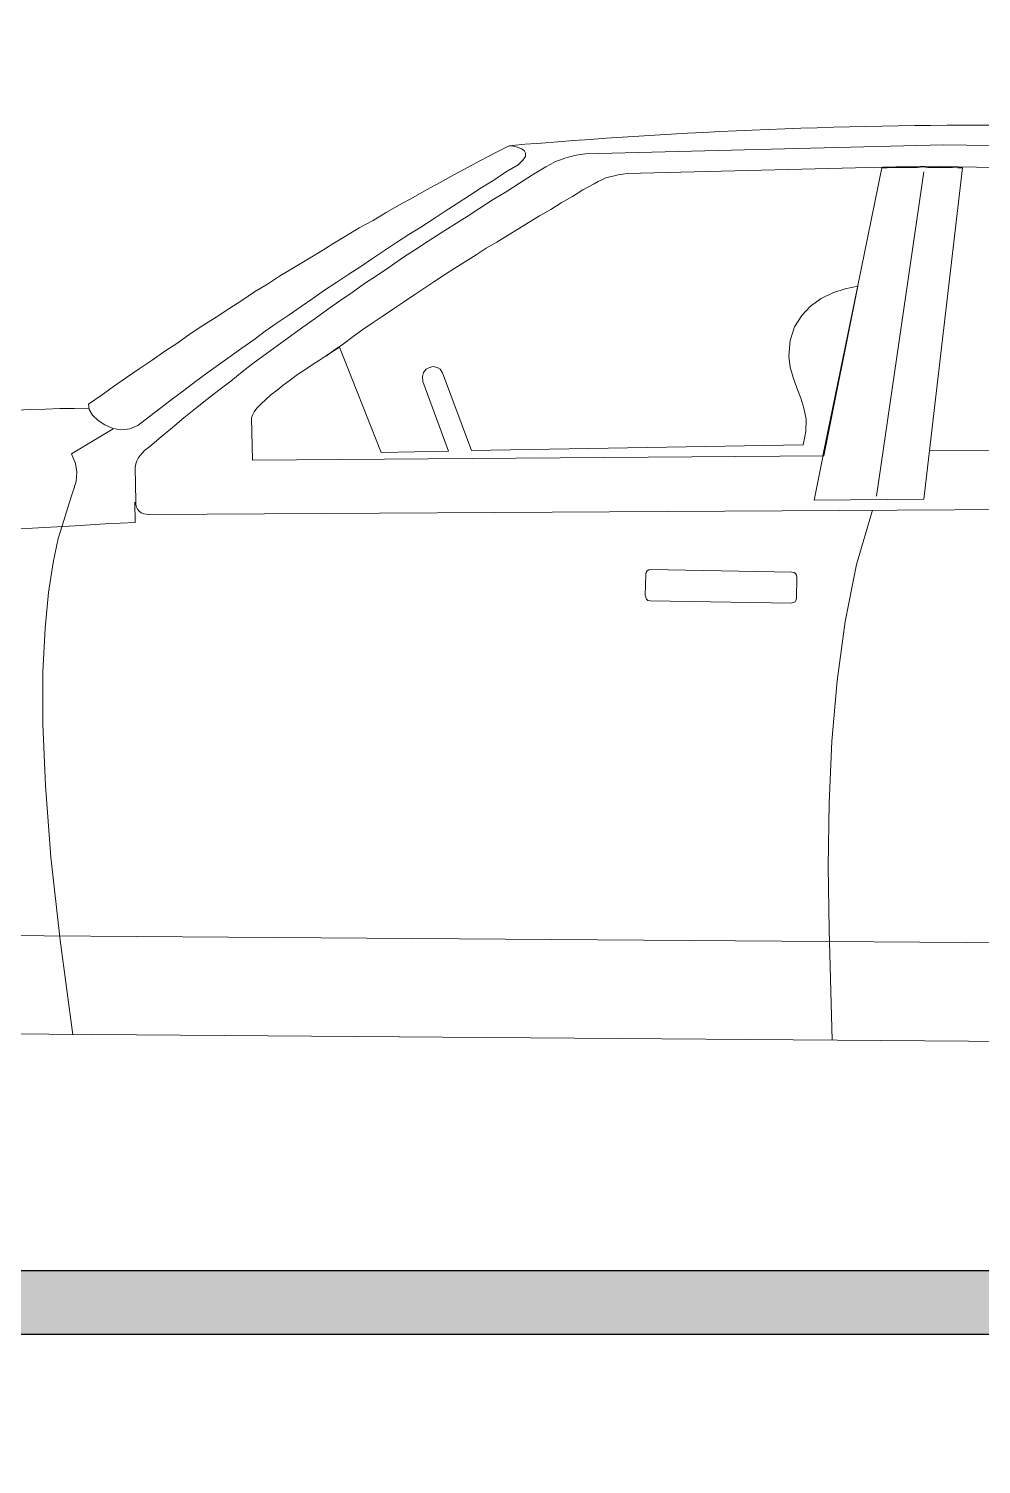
# Model space of a CAD drawing. Header units: metres. Extents: x 29392 to 32022, y 3934 to 33962.
# Drawn here: x 29711.493 to 29712.991, y 4060.038 to 4062.296 of the extents above; entities that cross this region are included whole.
import ezdxf

# ---------------------------------------------------------------- set-up
doc = ezdxf.new("R2010")
doc.units = ezdxf.units.M
doc.layers.add('finiture', color=7, linetype='Continuous', lineweight=20)

msp = doc.modelspace()

# ---------------------------------------------------------------- hatches: boundary and pattern name
at = {"transparency": 16777216}
h = msp.add_hatch(color=256, dxfattribs=at)
h.dxf.hatch_style = 1
h.paths.add_polyline_path([(29709.7027, 4062.2957), (29709.8027, 4062.2957), (29709.8027, 4060.3423), (29715.1139, 4060.3423), (29715.5864, 4060.2423), (29709.8027, 4060.2423), (29709.8027, 4058.1888), (29709.7027, 4058.1888)])

# ---------------------------------------------------------------- linework, layer by layer
for p, q in [((29709.8027, 4060.3423), (29715.1139, 4060.3423)), ((29709.8027, 4060.2423), (29715.5864, 4060.2423))]:
    msp.add_line(p, q, dxfattribs=at)
at = {"layer": 'finiture', "transparency": 16777216}
for p, q in [((29712.2487, 4062.1116), (29712.2265, 4062.1005)), ((29712.2556, 4062.1109), (29712.2487, 4062.1116)), ((29712.2619, 4062.1095), (29712.2556, 4062.1109)), ((29712.3689, 4062.0991), (29712.9318, 4062.113)), ((29712.9318, 4062.113), (29713.5997, 4062.1033)), ((29712.2049, 4062.0887), (29712.1834, 4062.0776)), ((29712.2265, 4062.1005), (29712.2049, 4062.0887)), ((29712.2681, 4062.1067), (29712.2619, 4062.1095)), ((29712.2626, 4062.0817), (29712.2702, 4062.0887)), ((29712.2723, 4062.104), (29712.2681, 4062.1067)), ((29712.2702, 4062.0887), (29712.2744, 4062.0949)), ((29712.2744, 4062.0998), (29712.2723, 4062.104)), ((29712.2744, 4062.0949), (29712.2744, 4062.0998)), ((29712.3217, 4062.0866), (29712.3293, 4062.0894)), ((29712.3293, 4062.0894), (29712.3363, 4062.0922)), ((29712.3363, 4062.0922), (29712.3439, 4062.0942)), ((29712.3439, 4062.0942), (29712.3522, 4062.0963)), ((29712.3522, 4062.0963), (29712.3606, 4062.0977)), ((29712.3606, 4062.0977), (29712.3689, 4062.0991)), ((29712.1618, 4062.0657), (29712.1403, 4062.0539)), ((29712.1834, 4062.0776), (29712.1618, 4062.0657)), ((29712.2244, 4062.0574), (29712.2431, 4062.0699)), ((29712.2431, 4062.0699), (29712.2626, 4062.0817)), ((29712.2647, 4062.0525), (29712.2855, 4062.0657)), ((29712.2855, 4062.0657), (29712.3064, 4062.0782)), ((29712.3064, 4062.0782), (29712.314, 4062.0824)), ((29712.314, 4062.0824), (29712.3217, 4062.0866)), ((29712.4203, 4062.0657), (29712.4141, 4062.0643)), ((29712.4273, 4062.0671), (29712.4203, 4062.0657)), ((29712.4342, 4062.0678), (29712.4273, 4062.0671)), ((29712.8992, 4062.0796), (29712.4342, 4062.0678)), ((29712.7963, 4061.8892), (29712.8345, 4062.0769)), ((29712.9006, 4062.0706), (29712.8262, 4061.5605)), ((29712.8345, 4062.0769), (29712.8429, 4062.0769)), ((29712.8429, 4062.0769), (29712.8512, 4062.0776)), ((29712.8512, 4062.0776), (29712.8589, 4062.0776)), ((29712.8589, 4062.0776), (29712.8672, 4062.0776)), ((29712.8672, 4062.0776), (29712.8755, 4062.0776)), ((29712.8755, 4062.0776), (29712.8832, 4062.0776)), ((29712.8832, 4062.0776), (29712.8908, 4062.0776)), ((29712.8908, 4062.0776), (29712.8992, 4062.0782)), ((29713.5017, 4062.0685), (29712.8992, 4062.0796)), ((29712.8992, 4062.0782), (29712.9068, 4062.0776)), ((29712.9617, 4062.0769), (29712.9006, 4061.5556)), ((29712.9068, 4062.0776), (29712.9145, 4062.0776)), ((29712.9145, 4062.0776), (29712.9221, 4062.0776)), ((29712.9221, 4062.0776), (29712.9304, 4062.0776)), ((29712.9304, 4062.0776), (29712.9381, 4062.0776)), ((29712.9381, 4062.0776), (29712.9457, 4062.0776)), ((29712.9457, 4062.0776), (29712.9541, 4062.0769)), ((29712.9541, 4062.0769), (29712.9617, 4062.0769)), ((29712.1403, 4062.0539), (29712.1187, 4062.0421)), ((29712.1861, 4062.0331), (29712.2049, 4062.0456)), ((29712.2049, 4062.0456), (29712.2244, 4062.0574)), ((29712.2438, 4062.0393), (29712.2647, 4062.0525)), ((29712.3821, 4062.0518), (29712.3647, 4062.0421)), ((29712.3884, 4062.0553), (29712.3821, 4062.0518)), ((29712.3946, 4062.0581), (29712.3884, 4062.0553)), ((29712.4009, 4062.0609), (29712.3946, 4062.0581)), ((29712.4071, 4062.0629), (29712.4009, 4062.0609)), ((29712.4141, 4062.0643), (29712.4071, 4062.0629)), ((29712.0979, 4062.0303), (29712.0763, 4062.0185)), ((29712.1187, 4062.0421), (29712.0979, 4062.0303)), ((29712.1479, 4062.0087), (29712.1667, 4062.0206)), ((29712.1667, 4062.0206), (29712.1861, 4062.0331)), ((29712.2028, 4062.0136), (29712.2237, 4062.0268)), ((29712.2237, 4062.0268), (29712.2438, 4062.0393)), ((29712.3307, 4062.0219), (29712.314, 4062.0115)), ((29712.3481, 4062.0317), (29712.3307, 4062.0219)), ((29712.3647, 4062.0421), (29712.3481, 4062.0317)), ((29712.0555, 4062.0067), (29712.0347, 4061.9942)), ((29712.0763, 4062.0185), (29712.0555, 4062.0067)), ((29712.1291, 4061.9962), (29712.1479, 4062.0087)), ((29712.1618, 4061.9872), (29712.1827, 4062.0004)), ((29712.1827, 4062.0004), (29712.2028, 4062.0136)), ((29712.2966, 4062.0011), (29712.28, 4061.9914)), ((29712.314, 4062.0115), (29712.2966, 4062.0011)), ((29712.0131, 4061.9823), (29711.9923, 4061.9698)), ((29712.0347, 4061.9942), (29712.0131, 4061.9823)), ((29712.0909, 4061.9719), (29712.1097, 4061.9837)), ((29712.1097, 4061.9837), (29712.1291, 4061.9962)), ((29712.1215, 4061.9615), (29712.1417, 4061.9747)), ((29712.1417, 4061.9747), (29712.1618, 4061.9872)), ((29712.2633, 4061.981), (29712.2459, 4061.9705)), ((29712.28, 4061.9914), (29712.2633, 4061.981)), ((29711.9714, 4061.9573), (29711.9513, 4061.9448)), ((29711.9923, 4061.9698), (29711.9714, 4061.9573)), ((29712.0527, 4061.9469), (29712.0715, 4061.9594)), ((29712.0715, 4061.9594), (29712.0909, 4061.9719)), ((29712.1014, 4061.9483), (29712.1215, 4061.9615)), ((29712.2292, 4061.9601), (29712.2126, 4061.9504)), ((29712.2459, 4061.9705), (29712.2292, 4061.9601)), ((29711.9304, 4061.9323), (29711.9096, 4061.9198)), ((29711.9513, 4061.9448), (29711.9304, 4061.9323)), ((29712.0152, 4061.9219), (29712.0339, 4061.9344)), ((29712.0339, 4061.9344), (29712.0527, 4061.9469)), ((29712.061, 4061.9212), (29712.0812, 4061.9351)), ((29712.0812, 4061.9351), (29712.1014, 4061.9483)), ((29712.1799, 4061.9295), (29712.1632, 4061.9191)), ((29712.1966, 4061.94), (29712.1799, 4061.9295)), ((29712.2126, 4061.9504), (29712.1966, 4061.94)), ((29711.8894, 4061.9073), (29711.8686, 4061.8941)), ((29711.9096, 4061.9198), (29711.8894, 4061.9073)), ((29711.9777, 4061.8968), (29711.9964, 4061.9094)), ((29711.9964, 4061.9094), (29712.0152, 4061.9219)), ((29712.0214, 4061.8948), (29712.0416, 4061.908)), ((29712.0416, 4061.908), (29712.061, 4061.9212)), ((29712.1472, 4061.9087), (29712.1305, 4061.8976)), ((29712.1632, 4061.9191), (29712.1472, 4061.9087)), ((29711.8686, 4061.8941), (29711.8484, 4061.8816)), ((29711.9401, 4061.8711), (29711.9582, 4061.8844)), ((29711.9582, 4061.8844), (29711.9777, 4061.8968)), ((29712.002, 4061.8809), (29712.0214, 4061.8948)), ((29712.1146, 4061.8871), (29712.0986, 4061.8767)), ((29712.1305, 4061.8976), (29712.1146, 4061.8871)), ((29712.7421, 4061.6237), (29712.7963, 4061.8892)), ((29712.7435, 4061.6237), (29712.797, 4061.8906)), ((29712.7769, 4061.8864), (29712.7574, 4061.8802)), ((29712.797, 4061.8906), (29712.7769, 4061.8864)), ((29711.8282, 4061.8684), (29711.8081, 4061.8552)), ((29711.8484, 4061.8816), (29711.8282, 4061.8684)), ((29711.9214, 4061.8586), (29711.9401, 4061.8711)), ((29711.963, 4061.8538), (29711.9825, 4061.8677)), ((29711.9825, 4061.8677), (29712.002, 4061.8809)), ((29712.0826, 4061.8656), (29712.0666, 4061.8552)), ((29712.0986, 4061.8767), (29712.0826, 4061.8656)), ((29712.7393, 4061.8711), (29712.7226, 4061.8593)), ((29712.7574, 4061.8802), (29712.7393, 4061.8711)), ((29711.7879, 4061.842), (29711.7671, 4061.8287)), ((29711.8081, 4061.8552), (29711.7879, 4061.842)), ((29711.8838, 4061.8329), (29711.9026, 4061.8454)), ((29711.9026, 4061.8454), (29711.9214, 4061.8586)), ((29711.9242, 4061.826), (29711.9436, 4061.8399)), ((29711.9436, 4061.8399), (29711.963, 4061.8538)), ((29712.0506, 4061.844), (29712.0347, 4061.8336)), ((29712.0666, 4061.8552), (29712.0506, 4061.844)), ((29712.7087, 4061.8447), (29712.6976, 4061.8267)), ((29712.7226, 4061.8593), (29712.7087, 4061.8447)), ((29711.7671, 4061.8287), (29711.7469, 4061.8155)), ((29711.847, 4061.8065), (29711.8651, 4061.8197)), ((29711.8651, 4061.8197), (29711.8838, 4061.8329)), ((29711.9047, 4061.8121), (29711.9242, 4061.826)), ((29712.0187, 4061.8225), (29712.0034, 4061.8114)), ((29712.0347, 4061.8336), (29712.0187, 4061.8225)), ((29712.6976, 4061.8267), (29712.6907, 4061.8051)), ((29711.7275, 4061.8016), (29711.7073, 4061.7884)), ((29711.7469, 4061.8155), (29711.7275, 4061.8016)), ((29711.8282, 4061.7933), (29711.847, 4061.8065)), ((29711.8664, 4061.7843), (29711.8859, 4061.7982)), ((29711.8859, 4061.7982), (29711.9047, 4061.8121)), ((29711.9881, 4061.8002), (29711.9721, 4061.7891)), ((29711.9818, 4061.7947), (29711.9721, 4061.7884)), ((29712.0472, 4061.6293), (29711.9818, 4061.7947)), ((29712.0034, 4061.8114), (29711.9881, 4061.8002)), ((29712.6907, 4061.8051), (29712.6886, 4061.7808)), ((29711.6872, 4061.7745), (29711.667, 4061.7606)), ((29711.7073, 4061.7884), (29711.6872, 4061.7745)), ((29711.7914, 4061.7669), (29711.8102, 4061.7801)), ((29711.8102, 4061.7801), (29711.8282, 4061.7933)), ((29711.8477, 4061.7704), (29711.8664, 4061.7843)), ((29711.9505, 4061.7745), (29711.9387, 4061.7669)), ((29711.9617, 4061.7815), (29711.9505, 4061.7745)), ((29711.9721, 4061.7891), (29711.961, 4061.7808)), ((29711.961, 4061.7808), (29711.961, 4061.7808)), ((29711.9721, 4061.7884), (29711.9617, 4061.7815)), ((29712.6886, 4061.7808), (29712.6907, 4061.7634)), ((29711.667, 4061.7606), (29711.6469, 4061.7468)), ((29711.7553, 4061.7405), (29711.7733, 4061.7537)), ((29711.7733, 4061.7537), (29711.7914, 4061.7669)), ((29711.8109, 4061.7412), (29711.8289, 4061.7558)), ((29711.8289, 4061.7558), (29711.8477, 4061.7704)), ((29711.9158, 4061.7516), (29711.9047, 4061.7433)), ((29711.9276, 4061.7592), (29711.9158, 4061.7516)), ((29711.9387, 4061.7669), (29711.9276, 4061.7592)), ((29712.1139, 4061.7551), (29712.1125, 4061.7488)), ((29712.1125, 4061.7488), (29712.1132, 4061.7405)), ((29712.118, 4061.76), (29712.1139, 4061.7551)), ((29712.1236, 4061.7627), (29712.118, 4061.76)), ((29712.1291, 4061.7641), (29712.1236, 4061.7627)), ((29712.1354, 4061.7627), (29712.1291, 4061.7641)), ((29712.1403, 4061.76), (29712.1354, 4061.7627)), ((29712.1438, 4061.7544), (29712.1403, 4061.76)), ((29712.1896, 4061.6321), (29712.1438, 4061.7544)), ((29712.6907, 4061.7634), (29712.6955, 4061.7468)), ((29711.6267, 4061.7329), (29711.6072, 4061.7189)), ((29711.6469, 4061.7468), (29711.6267, 4061.7329)), ((29711.7191, 4061.7134), (29711.7372, 4061.7266)), ((29711.7372, 4061.7266), (29711.7553, 4061.7405)), ((29711.7733, 4061.7127), (29711.7921, 4061.7273)), ((29711.7921, 4061.7273), (29711.8109, 4061.7412)), ((29711.8838, 4061.7273), (29711.8741, 4061.7196)), ((29711.8936, 4061.7349), (29711.8838, 4061.7273)), ((29711.9047, 4061.7433), (29711.8936, 4061.7349)), ((29712.1132, 4061.7405), (29712.1535, 4061.6314)), ((29712.6955, 4061.7468), (29712.7011, 4061.7308)), ((29712.7011, 4061.7308), (29712.7074, 4061.7148)), ((29711.6072, 4061.7189), (29711.5871, 4061.705)), ((29711.5871, 4061.705), (29711.5885, 4061.6967)), ((29711.7011, 4061.6995), (29711.7191, 4061.7134)), ((29711.7553, 4061.6981), (29711.7733, 4061.7127)), ((29711.8581, 4061.705), (29711.8519, 4061.6988)), ((29711.8658, 4061.712), (29711.8581, 4061.705)), ((29711.8741, 4061.7196), (29711.8658, 4061.712)), ((29712.7074, 4061.7148), (29712.7122, 4061.6988)), ((29711.5885, 4061.6967), (29711.5933, 4061.6877)), ((29711.5933, 4061.6877), (29711.6024, 4061.6793)), ((29711.6649, 4061.6717), (29711.683, 4061.6856)), ((29711.683, 4061.6856), (29711.7011, 4061.6995)), ((29711.7191, 4061.6682), (29711.7372, 4061.6835)), ((29711.7372, 4061.6835), (29711.7553, 4061.6981)), ((29711.8449, 4061.6877), (29711.8435, 4061.6835)), ((29711.8435, 4061.6835), (29711.8449, 4061.6168)), ((29711.8477, 4061.6932), (29711.8449, 4061.6877)), ((29711.8519, 4061.6988), (29711.8477, 4061.6932)), ((29712.7122, 4061.6988), (29712.7157, 4061.6814)), ((29712.7157, 4061.6814), (29712.715, 4061.662)), ((29711.626, 4061.6661), (29711.5607, 4061.6272)), ((29711.6024, 4061.6793), (29711.6128, 4061.6724)), ((29711.6128, 4061.6724), (29711.6253, 4061.6668)), ((29711.6253, 4061.6668), (29711.6392, 4061.6647)), ((29711.6392, 4061.6647), (29711.6524, 4061.6661)), ((29711.6524, 4061.6661), (29711.6649, 4061.6717)), ((29711.7017, 4061.6536), (29711.7191, 4061.6682)), ((29712.715, 4061.662), (29712.7108, 4061.6411)), ((29711.6795, 4061.6355), (29711.6837, 4061.6383)), ((29711.6837, 4061.6383), (29711.7017, 4061.6536)), ((29712.7108, 4061.6411), (29712.1896, 4061.6321)), ((29712.9096, 4061.6321), (29713.5107, 4061.6363)), ((29711.5607, 4061.6272), (29711.5669, 4061.6119)), ((29711.6615, 4061.6112), (29711.6635, 4061.6161)), ((29711.6635, 4061.6161), (29711.6656, 4061.6203)), ((29711.6656, 4061.6203), (29711.6684, 4061.6244)), ((29711.6684, 4061.6244), (29711.6719, 4061.6286)), ((29711.6719, 4061.6286), (29711.6754, 4061.6321)), ((29711.6754, 4061.6321), (29711.6795, 4061.6355)), ((29711.8449, 4061.6168), (29712.7435, 4061.6237)), ((29712.1535, 4061.6314), (29712.0472, 4061.6293)), ((29712.7282, 4061.5542), (29712.7421, 4061.6223)), ((29712.7421, 4061.6223), (29712.7421, 4061.6237)), ((29711.5669, 4061.6119), (29711.569, 4061.598)), ((29711.569, 4061.598), (29711.5676, 4061.5834)), ((29711.6607, 4061.6057), (29711.6615, 4061.6112)), ((29711.6615, 4061.5522), (29711.6607, 4061.6057)), ((29711.5676, 4061.5834), (29711.5627, 4061.5674)), ((29711.5565, 4061.548), (29711.5489, 4061.5237)), ((29711.5627, 4061.5674), (29711.5565, 4061.548)), ((29711.6601, 4061.5508), (29711.6607, 4061.5188)), ((29711.6615, 4061.5473), (29711.6615, 4061.5522)), ((29711.6628, 4061.5431), (29711.6615, 4061.5473)), ((29712.9006, 4061.5556), (29712.7282, 4061.5542)), ((29711.5489, 4061.5237), (29711.5398, 4061.4938)), ((29711.6642, 4061.5397), (29711.6628, 4061.5431)), ((29711.667, 4061.5369), (29711.6642, 4061.5397)), ((29711.6698, 4061.5341), (29711.667, 4061.5369)), ((29711.674, 4061.5327), (29711.6698, 4061.5341)), ((29711.6781, 4061.532), (29711.674, 4061.5327)), ((29711.683, 4061.5313), (29711.6781, 4061.532)), ((29713.8937, 4061.5445), (29711.683, 4061.5313)), ((29712.8199, 4061.5383), (29712.7949, 4061.4528)), ((29711.5183, 4061.5112), (29711.471, 4061.5084)), ((29711.5662, 4061.5139), (29711.5183, 4061.5112)), ((29711.6135, 4061.5167), (29711.5662, 4061.5139)), ((29711.6607, 4061.5188), (29711.6135, 4061.5167)), ((29711.5398, 4061.4938), (29711.5315, 4061.4562)), ((29711.5315, 4061.4562), (29711.5245, 4061.409)), ((29712.4635, 4061.4375), (29712.4627, 4061.4041)), ((29712.4641, 4061.4403), (29712.4635, 4061.4375)), ((29712.4655, 4061.4431), (29712.4641, 4061.4403)), ((29712.4683, 4061.4444), (29712.4655, 4061.4431)), ((29712.4711, 4061.4451), (29712.4683, 4061.4444)), ((29712.6934, 4061.4409), (29712.4711, 4061.4451)), ((29712.6969, 4061.4403), (29712.6934, 4061.4409)), ((29712.699, 4061.4389), (29712.6969, 4061.4403)), ((29712.7004, 4061.4361), (29712.699, 4061.4389)), ((29712.7011, 4061.4326), (29712.7004, 4061.4361)), ((29712.7004, 4061.3999), (29712.7011, 4061.4326)), ((29712.7949, 4061.4528), (29712.7769, 4061.3631)), ((29711.5245, 4061.409), (29711.519, 4061.3527)), ((29712.4627, 4061.4041), (29712.4635, 4061.4013)), ((29712.4635, 4061.4013), (29712.4648, 4061.3986)), ((29712.4648, 4061.3986), (29712.4669, 4061.3965)), ((29712.4669, 4061.3965), (29712.4704, 4061.3958)), ((29712.4704, 4061.3958), (29712.6921, 4061.3923)), ((29712.6921, 4061.3923), (29712.6955, 4061.393)), ((29712.6955, 4061.393), (29712.6983, 4061.3944)), ((29712.6983, 4061.3944), (29712.6997, 4061.3965)), ((29712.6997, 4061.3965), (29712.7004, 4061.3999)), ((29711.519, 4061.3527), (29711.5155, 4061.2839)), ((29712.7769, 4061.3631), (29712.7643, 4061.27)), ((29711.5155, 4061.2839), (29711.5155, 4061.2019)), ((29712.7643, 4061.27), (29712.756, 4061.1748)), ((29711.5155, 4061.2019), (29711.5197, 4061.1053)), ((29712.756, 4061.1748), (29712.7518, 4061.0775)), ((29711.5197, 4061.1053), (29711.528, 4060.9927)), ((29712.7518, 4061.0775), (29712.7504, 4060.9781)), ((29711.528, 4060.9927), (29711.5426, 4060.862)), ((29712.7504, 4060.9781), (29712.7518, 4060.878)), ((29713.4391, 4060.8551), (29711.398, 4060.8697)), ((29712.7518, 4060.878), (29712.7566, 4060.7048)), ((29711.5426, 4060.862), (29711.5627, 4060.7133)), ((29711.4564, 4060.7147), (29713.5545, 4060.6988))]:
    msp.add_line(p, q, dxfattribs=at)
for centre, radius, start, end in [((29713.0113, 4053.1826), 8.9616, 84.43441, 94.88183), ((29711.6215, 4058.0699), 3.629, 90.5266, 113.6119)]:
    msp.add_arc(centre, radius, start, end, dxfattribs=at)

doc.saveas('drawing.dxf')
